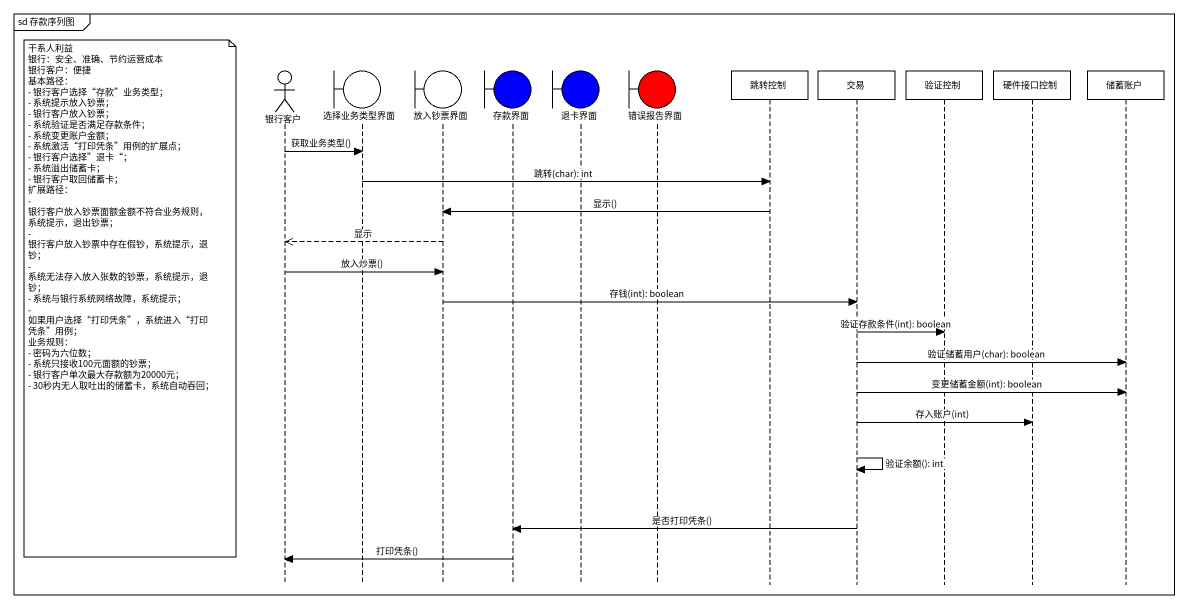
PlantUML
@startuml
mainframe sd 存款序列图
hide footbox
actor 银行客户
boundary 选择业务类型界面
boundary 放入钞票界面
boundary 存款界面 #0000FF
boundary 退卡界面 #0000FF
boundary 错误报告界面 #FF0000
participant 跳转控制
participant 交易
participant 验证控制
participant 硬件接口控制
participant 储蓄账户

银行客户 -> 选择业务类型界面 : 获取业务类型()
选择业务类型界面 -> 跳转控制 : 跳转(char): int
跳转控制 -> 放入钞票界面 : 显示()
放入钞票界面 -->> 银行客户 : 显示
银行客户 -> 放入钞票界面 : 放入炒票()
note left of 银行客户
  干系人利益
  银行：安全、准确、节约运营成本
  银行客户：便捷
  基本路径：
  - 银行客户选择“存款”业务类型；
  - 系统提示放入钞票；
  - 银行客户放入钞票；
  - 系统验证是否满足存款条件；
  - 系统变更账户金额；
  - 系统激活“打印凭条”用例的扩展点；
  - 银行客户选择”退卡“；
  - 系统溢出储蓄卡；
  - 银行客户取回储蓄卡；
  扩展路径：
  - 银行客户放入钞票面额金额不符合业务规则，系统提示，退出钞票；
  - 银行客户放入钞票中存在假钞，系统提示，退钞；
  - 系统无法存入放入张数的钞票，系统提示，退钞；
  - 系统与银行系统网络故障，系统提示；
  - 如果用户选择“打印凭条”，系统进入“打印凭条”用例；
  业务规则：
  - 密码为六位数；
  - 系统只接收100元面额的钞票；
  - 银行客户单次最大存款额为20000元；
  - 30秒内无人取吐出的储蓄卡，系统自动吞回；
end note
放入钞票界面 -> 交易 : 存钱(int): boolean
交易 -> 验证控制 : 验证存款条件(int): boolean
交易 -> 储蓄账户 : 验证储蓄用户(char): boolean
交易 -> 储蓄账户 : 变更储蓄金额(int): boolean
交易 -> 硬件接口控制 : 存入账户(int)
交易 -> 交易 : 验证余额(): int
交易 -> 存款界面 : 是否打印凭条()
存款界面 -> 银行客户 : 打印凭条()
@enduml
